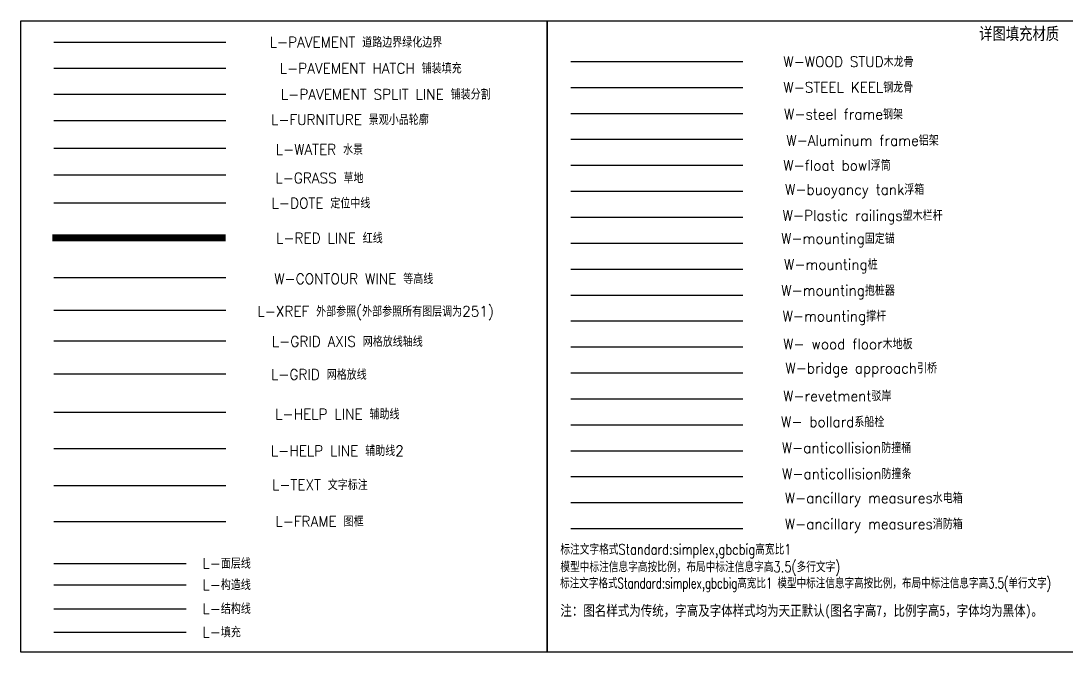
# Model space of a CAD drawing. Header units: millimetres. Extents: x 20612 to 1457097, y -24895 to 651491.
# Drawn here: x 20723 to 70360, y 124230 to 154230 of the extents above; entities that cross this region are included whole.
import ezdxf
from ezdxf.enums import TextEntityAlignment as Align

# ---------------------------------------------------------------- set-up
doc = ezdxf.new("R2010")
doc.units = ezdxf.units.MM
doc.header["$LTSCALE"] = 1000
for name, pattern in [('-6_350_HOLE$0$DASH', [0.35, 0.25, -0.1]), ('ACAD_ISO10W100', [18, 12, -3, 0, -3]), ('ACAD_ISO12W100', [22, 12, -3, 0.5, -3, 0.5, -3]), ('DASH', [0.35, 0.25, -0.1]), ('DOTE', [2.42, 2, -0.2, 0.02, -0.2])]:
    doc.linetypes.add(name, pattern=pattern)
for name, color, linetype in [('L-CONTOUR_LINE等高线', 252, 'DASH'), ('L-DIMLINEAR标注', 3, 'Continuous'), ('L-DOTE定位中线', 1, 'DOTE'), ('L-FRAME图框', 3, 'Continuous'), ('L-FURNITURE景观小品轮廓', 6, 'Continuous'), ('L-GRASS草地', 252, 'Continuous'), ('L-GRID_AXIS网格放线轴线', 1, 'Continuous'), ('L-GRID网格放线', 252, '-6_350_HOLE$0$DASH'), ('L-HELP_LINE辅助线1', 4, 'Continuous'), ('L-HELP_LINE辅助线2', 94, 'Continuous'), ('L-PAVEMENT_HATCH铺装填充', 251, 'Continuous'), ('L-PAVEMENT_SPLIT_LINE铺装分割', 23, 'Continuous'), ('L-PAVEMENT道路边界绿化边界', 2, 'Continuous'), ('L-RED_LINE红线', 1, 'ACAD_ISO12W100'), ('L-TEXT文字标注', 7, 'Continuous'), ('L-WATER水景', 5, 'Continuous'), ('L-XREF外部参照', 251, 'Continuous'), ('L-填充', 251, 'Continuous'), ('L-构造线', 6, 'Continuous'), ('L-结构线', 7, 'Continuous'), ('L-面层线', 4, 'Continuous'), ('W- bollard系船栓', 4, 'Continuous'), ('W-_ANTICOLLISION防撞措施', 6, 'Continuous'), ('W-ALUMINUM_FRAME铝架', 30, 'Continuous'), ('W-ancillary measures附属措施', 1, 'Continuous'), ('W-bridge approach引桥', 4, 'Continuous'), ('W-FLOAT_BOWL浮筒', 253, 'Continuous'), ('W-MOUNTING固定方式', 5, 'Continuous'), ('W-PLASTIC_RAILINGS塑木栏杆', 6, 'Continuous'), ('W-REVETMENT驳岸', 251, 'Continuous'), ('W-STEEL_FRAME钢架', 3, 'Continuous'), ('W-STEEL_KEEL钢龙骨', 5, 'Continuous'), ('W-WOOD_FLOOR木地板', 30, 'Continuous'), ('W-WOOD_STUD木龙骨', 25, 'Continuous')]:
    doc.layers.add(name, color=color, linetype=linetype)
doc.styles.get("Standard").update_dxf_attribs({"font": 'simplex.shx', "width": 0.8, "bigfont": 'hztxt.shx'})
doc.styles.add('黑体', font='simhei_0.ttf', dxfattribs={"width": 0.8})

msp = doc.modelspace()

# ---------------------------------------------------------------- linework, layer by layer
for points in [[(20722.9, 154230.5), (45722.9, 154230.5), (45722.9, 124230.5), (20722.9, 124230.5)], [(45722.9, 154230.5), (70722.9, 154230.5), (70722.9, 124230.5), (45722.9, 124230.5)]]:
    msp.add_lwpolyline(points, close=True)
at = {"layer": 'L-CONTOUR_LINE等高线', "ltscale": 100}
msp.add_lwpolyline([(22283, 142030.5), (30455.1, 142030.5)], dxfattribs=at)
at = {"layer": 'L-DOTE定位中线', "ltscale": 10}
msp.add_lwpolyline([(22283, 145585.6), (30455.1, 145585.6)], dxfattribs=at)
at = {"layer": 'L-FRAME图框'}
msp.add_lwpolyline([(22283, 130439.3), (30455.1, 130439.3)], dxfattribs=at)
at = {"layer": 'L-FURNITURE景观小品轮廓'}
msp.add_lwpolyline([(22283, 149492), (30455.1, 149492)], dxfattribs=at)
at = {"layer": 'L-GRASS草地'}
msp.add_lwpolyline([(22283, 146916.8), (30455.1, 146916.8)], dxfattribs=at)
at = {"layer": 'L-GRID_AXIS网格放线轴线'}
msp.add_lwpolyline([(22283, 139030.7), (30455.1, 139030.7)], dxfattribs=at)
at = {"layer": 'L-GRID网格放线', "ltscale": 100}
msp.add_lwpolyline([(22283, 137461.8), (30455.1, 137461.8)], dxfattribs=at)
at = {"layer": 'L-HELP_LINE辅助线1'}
msp.add_lwpolyline([(22283, 135640.8), (30455.1, 135640.8)], dxfattribs=at)
at = {"layer": 'L-HELP_LINE辅助线2'}
msp.add_lwpolyline([(22283, 133900), (30455.1, 133900)], dxfattribs=at)
at = {"layer": 'L-PAVEMENT_HATCH铺装填充'}
msp.add_lwpolyline([(22283, 151988), (30455.1, 151988)], dxfattribs=at)
at = {"layer": 'L-PAVEMENT_SPLIT_LINE铺装分割'}
msp.add_lwpolyline([(22283, 150751.1), (30455.1, 150751.1)], dxfattribs=at)
at = {"layer": 'L-PAVEMENT道路边界绿化边界'}
msp.add_lwpolyline([(22283, 153224.8), (30455.1, 153224.8)], dxfattribs=at)
at = {"layer": 'L-RED_LINE红线', "linetype": 'ACAD_ISO10W100', "const_width": 333.3}
msp.add_lwpolyline([(22207.8, 143920.3), (30455.1, 143920.3)], dxfattribs=at)
at = {"layer": 'L-TEXT文字标注'}
msp.add_lwpolyline([(22283, 132141.7), (30455.1, 132141.7)], dxfattribs=at)
at = {"layer": 'L-WATER水景'}
msp.add_lwpolyline([(22283, 148179.8), (30455.1, 148179.8)], dxfattribs=at)
at = {"layer": 'L-XREF外部参照'}
msp.add_lwpolyline([(22283, 140486.3), (30455.1, 140485.3)], dxfattribs=at)
at = {"layer": 'L-填充'}
msp.add_lwpolyline([(22285.4, 125178), (28575.8, 125178)], dxfattribs=at)
at = {"layer": 'L-构造线'}
msp.add_lwpolyline([(22285.4, 127427.5), (28575.8, 127427.5)], dxfattribs=at)
at = {"layer": 'L-结构线'}
msp.add_lwpolyline([(22285.4, 126293.1), (28575.8, 126293.1)], dxfattribs=at)
at = {"layer": 'L-面层线'}
msp.add_lwpolyline([(22285.4, 128446.6), (28575.8, 128446.6)], dxfattribs=at)
at = {"layer": 'W- bollard系船栓'}
msp.add_lwpolyline([(46833.3, 135035.8), (55005.4, 135035.8)], dxfattribs=at)
at = {"layer": 'W-_ANTICOLLISION防撞措施'}
for points in [[(46833.3, 133802.4), (55005.4, 133802.4)], [(46833.3, 132569.1), (55005.4, 132569.1)]]:
    msp.add_lwpolyline(points, dxfattribs=at)
at = {"layer": 'W-ALUMINUM_FRAME铝架', "color": 4}
msp.add_lwpolyline([(46833.3, 148602.4), (55005.4, 148602.4)], dxfattribs=at)
at = {"layer": 'W-ancillary measures附属措施'}
for points in [[(46833.3, 131335.8), (55005.4, 131335.8)], [(46833.3, 130102.4), (55005.4, 130102.4)]]:
    msp.add_lwpolyline(points, dxfattribs=at)
at = {"layer": 'W-bridge approach引桥'}
msp.add_lwpolyline([(46833.3, 137502.4), (55005.4, 137502.4)], dxfattribs=at)
at = {"layer": 'W-FLOAT_BOWL浮筒'}
for points in [[(46833.3, 147369.1), (55005.4, 147369.1)], [(46833.3, 146135.8), (55005.4, 146135.8)]]:
    msp.add_lwpolyline(points, dxfattribs=at)
at = {"layer": 'W-MOUNTING固定方式'}
for points in [[(46833.3, 143669.1), (55005.4, 143669.1)], [(46833.3, 142435.8), (55005.4, 142435.8)], [(46833.3, 141202.4), (55005.4, 141202.4)], [(46833.3, 139969.1), (55005.4, 139969.1)]]:
    msp.add_lwpolyline(points, dxfattribs=at)
at = {"layer": 'W-PLASTIC_RAILINGS塑木栏杆'}
msp.add_lwpolyline([(46833.3, 144902.4), (55005.4, 144902.4)], dxfattribs=at)
at = {"layer": 'W-REVETMENT驳岸'}
msp.add_lwpolyline([(46833.3, 136269.1), (55005.4, 136269.1)], dxfattribs=at)
at = {"layer": 'W-STEEL_FRAME钢架'}
msp.add_lwpolyline([(46833.3, 149835.8), (55005.4, 149835.8)], dxfattribs=at)
at = {"layer": 'W-STEEL_KEEL钢龙骨', "color": 5}
msp.add_lwpolyline([(46833.3, 151069.1), (55005.4, 151069.1)], dxfattribs=at)
at = {"layer": 'W-WOOD_FLOOR木地板'}
msp.add_lwpolyline([(46833.3, 138735.8), (55005.4, 138735.8)], dxfattribs=at)
at = {"layer": 'W-WOOD_STUD木龙骨'}
msp.add_lwpolyline([(46833.3, 152302.4), (55005.4, 152302.4)], dxfattribs=at)

# ---------------------------------------------------------------- texts
at = {"layer": 'L-CONTOUR_LINE等高线', "ltscale": 3, "width": 0.95}
msp.add_text('W-CONTOUR WINE 等高线', height=500, dxfattribs=at).set_placement((36531.4, 141995.9), align=Align.MIDDLE)
at = {"layer": 'L-DIMLINEAR标注', "width": 0.95}
msp.add_text('L-FRAME 图框', height=500, dxfattribs=at).set_placement((34904.8, 130470), align=Align.MIDDLE)
at = {"layer": 'L-DOTE定位中线', "linetype": 'DOTE', "ltscale": 3, "width": 0.95}
msp.add_text('L-DOTE 定位中线', height=500, dxfattribs=at).set_placement((34973.9, 145595.9), align=Align.MIDDLE)
at = {"layer": 'L-FURNITURE景观小品轮廓', "width": 0.95}
msp.add_text('L-FURNITURE 景观小品轮廓', height=500, dxfattribs=at).set_placement((36346.3, 149563), align=Align.MIDDLE)
at = {"layer": 'L-GRASS草地', "width": 0.95}
msp.add_text('L-GRASS 草地', height=500, dxfattribs=at).set_placement((34899.6, 146789.4), align=Align.MIDDLE)
at = {"layer": 'L-GRID_AXIS网格放线轴线', "width": 0.95}
msp.add_text('L-GRID AXIS 网格放线轴线', height=500, dxfattribs=at).set_placement((36224.5, 139016.2), align=Align.MIDDLE)
at = {"layer": 'L-GRID网格放线', "ltscale": 10, "width": 0.95}
msp.add_text('L-GRID 网格放线', height=500, dxfattribs=at).set_placement((34872.2, 137447.3), align=Align.MIDDLE)
at = {"layer": 'L-HELP_LINE辅助线1', "width": 0.95}
msp.add_text('L-HELP LINE 辅助线', height=500, dxfattribs=at).set_placement((35751.1, 135565.3), align=Align.MIDDLE)
at = {"layer": 'L-HELP_LINE辅助线2', "width": 0.95}
msp.add_text('L-HELP LINE 辅助线2', height=500, dxfattribs=at).set_placement((35751.1, 133824.6), align=Align.MIDDLE)
at = {"layer": 'L-PAVEMENT_HATCH铺装填充', "width": 0.95}
msp.add_text('L-PAVEMENT HATCH 铺装填充', height=500, dxfattribs=at).set_placement((37337.6, 152004), align=Align.MIDDLE)
at = {"layer": 'L-PAVEMENT_SPLIT_LINE铺装分割', "width": 0.95}
msp.add_text('L-PAVEMENT SPLIT LINE 铺装分割', height=500, dxfattribs=at).set_placement((38051, 150767.1), align=Align.MIDDLE)
at = {"layer": 'L-PAVEMENT道路边界绿化边界', "width": 0.95}
msp.add_text('L-PAVEMENT 道路边界绿化边界', height=500, dxfattribs=at).set_placement((36634.7, 153240.8), align=Align.MIDDLE)
at = {"layer": 'L-RED_LINE红线', "linetype": 'ACAD_ISO10W100', "width": 0.95}
msp.add_text('L-RED LINE 红线', height=500, dxfattribs=at).set_placement((35374.6, 143930.6), align=Align.MIDDLE)
at = {"layer": 'L-TEXT文字标注', "width": 0.95}
for s, height, p in [('详图填充材质', 666.67, (68129.2, 153636.3)), ('L-TEXT 文字标注', 500, (34922.6, 132206.3))]:
    msp.add_text(s, height=height, dxfattribs=at).set_placement(p, align=Align.MIDDLE)
at = {"layer": 'L-TEXT文字标注', "width": 0.7}
msp.add_text('标注文字格式Standard:simplex,gbcbig高宽比1 模型中标注信息字高按比例，布局中标注信息字高3.5(单行文字)', height=500, dxfattribs=at).set_placement((46329, 127256.8))
at = {"layer": 'L-TEXT文字标注', "insert": (46342.8, 129362.9), "char_height": 500, "width": 37770.777, "attachment_point": 1}
msp.add_mtext('标注文字格式Standard:simplex,gbcbig高宽比1\\P模型中标注信息字高按比例，布局中标注信息字高3.5(多行文字)', dxfattribs=at)
at = {"layer": 'L-TEXT文字标注', "insert": (46342.8, 126455.5), "char_height": 500, "attachment_point": 1, "style": '黑体'}
msp.add_mtext('注：图名样式为传统，字高及字体样式均为天正默认(图名字高7，比例字高5，字体均为黑体)。', dxfattribs=at)
at = {"layer": 'L-WATER水景', "width": 0.95}
msp.add_text('L-WATER 水景', height=500, dxfattribs=at).set_placement((34899.6, 148145.1), align=Align.MIDDLE)
at = {"layer": 'L-XREF外部参照', "width": 0.95}
msp.add_text('L-XREF 外部参照(外部参照所有图层调为251)', height=500, dxfattribs=at).set_placement((37569.4, 140388), align=Align.MIDDLE)
at = {"layer": 'L-填充', "width": 0.95}
msp.add_text('L-填充', height=500, dxfattribs=at).set_placement((29341.9, 125178), align=Align.MIDDLE_LEFT)
at = {"layer": 'L-构造线', "width": 0.95}
msp.add_text('L-构造线', height=500, dxfattribs=at).set_placement((29341.9, 127427.5), align=Align.MIDDLE_LEFT)
at = {"layer": 'L-结构线', "width": 0.95}
msp.add_text('L-结构线', height=500, dxfattribs=at).set_placement((29341.9, 126293.1), align=Align.MIDDLE_LEFT)
at = {"layer": 'L-面层线', "width": 0.95}
msp.add_text('L-面层线', height=500, dxfattribs=at).set_placement((29341.9, 128446.6), align=Align.MIDDLE_LEFT)
at = {"layer": 'W- bollard系船栓', "width": 0.95}
msp.add_text('W- bollard系船栓', height=500, dxfattribs=at).set_placement((59277.1, 135198), align=Align.MIDDLE)
at = {"layer": 'W-_ANTICOLLISION防撞措施', "width": 0.95}
for s, p in [('W-anticollision防撞桶', (59934.7, 133964.7)), ('W-anticollision防撞条', (59945.2, 132731.3))]:
    msp.add_text(s, height=500, dxfattribs=at).set_placement(p, align=Align.MIDDLE)
at = {"layer": 'W-ALUMINUM_FRAME铝架', "color": 4, "width": 0.95}
msp.add_text('W-Aluminum frame铝架', height=500, dxfattribs=at).set_placement((60695, 148573.6), align=Align.MIDDLE)
at = {"layer": 'W-ancillary measures附属措施', "width": 0.95}
for s, p in [('W-ancillary measures水电箱', (61226.6, 131498)), ('W-ancillary measures消防箱', (61226.6, 130264.7))]:
    msp.add_text(s, height=500, dxfattribs=at).set_placement(p, align=Align.MIDDLE)
at = {"layer": 'W-bridge approach引桥', "width": 0.95}
msp.add_text('W-bridge approach引桥', height=500, dxfattribs=at).set_placement((60631.8, 137664.7), align=Align.MIDDLE)
at = {"layer": 'W-FLOAT_BOWL浮筒', "width": 0.95}
for s, p in [('W-float bowl浮筒', (59482.2, 147394.5)), ('W-buoyancy tank浮箱', (60319.2, 146161.2))]:
    msp.add_text(s, height=500, dxfattribs=at).set_placement(p, align=Align.MIDDLE)
at = {"layer": 'W-MOUNTING固定方式', "width": 0.95}
for s, p in [('W-mounting固定锚', (59526.7, 143831.3)), ('W-mounting桩', (59186.2, 142598)), ('W-mounting抱桩器', (59532, 141364.7)), ('W-mounting撑杆', (59356.5, 140138.9))]:
    msp.add_text(s, height=500, dxfattribs=at).set_placement(p, align=Align.MIDDLE)
at = {"layer": 'W-PLASTIC_RAILINGS塑木栏杆', "width": 0.95}
msp.add_text('W-Plastic railings塑木栏杆', height=500, dxfattribs=at).set_placement((60697.5, 144921), align=Align.MIDDLE)
at = {"layer": 'W-REVETMENT驳岸', "width": 0.95}
msp.add_text('W-revetment驳岸', height=500, dxfattribs=at).set_placement((59495.6, 136431.3), align=Align.MIDDLE)
at = {"layer": 'W-STEEL_FRAME钢架', "width": 0.95}
msp.add_text('W-steel frame钢架', height=500, dxfattribs=at).set_placement((59790.2, 149818.9), align=Align.MIDDLE)
at = {"layer": 'W-STEEL_KEEL钢龙骨', "color": 5, "width": 0.95}
msp.add_text('W-STEEL KEEL钢龙骨', height=500, dxfattribs=at).set_placement((60016.4, 151100.2), align=Align.MIDDLE)
at = {"layer": 'W-WOOD_FLOOR木地板', "width": 0.95}
msp.add_text('W- wood floor木地板', height=500, dxfattribs=at).set_placement((59998.3, 138898), align=Align.MIDDLE)
at = {"layer": 'W-WOOD_STUD木龙骨', "width": 0.95}
msp.add_text('W-WOOD STUD木龙骨', height=500, dxfattribs=at).set_placement((60027.7, 152318.4), align=Align.MIDDLE)

doc.saveas('drawing.dxf')
